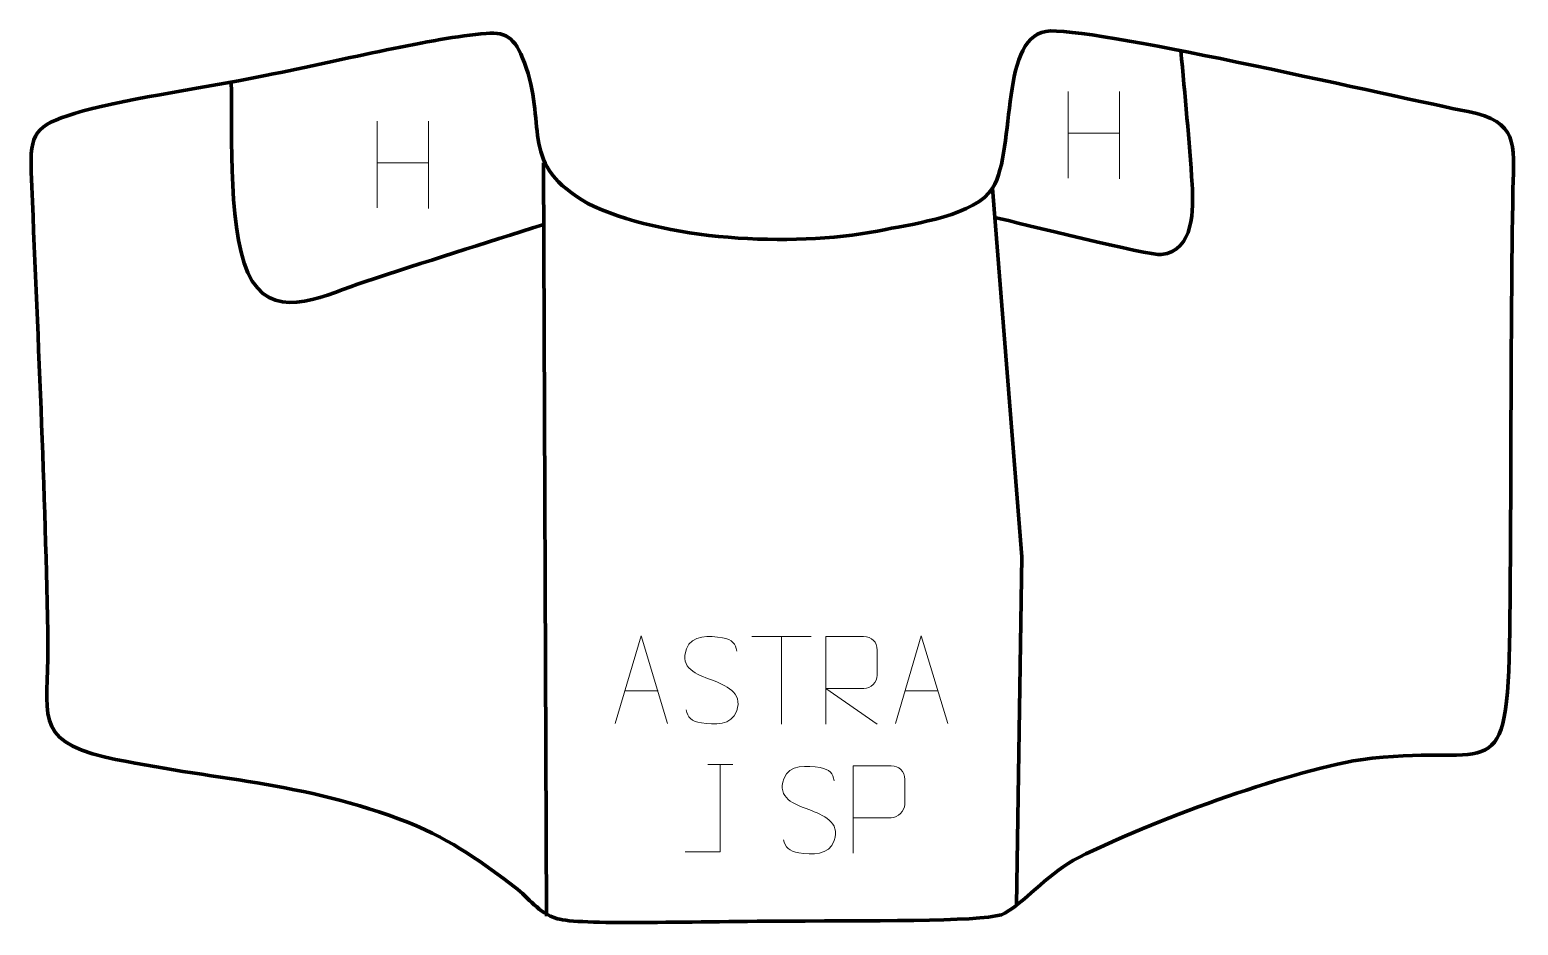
# Model space of a CAD drawing. Header units: millimetres. Extents: x 1059 to 1484, y 414 to 669.
import ezdxf

# ---------------------------------------------------------------- set-up
doc = ezdxf.new("R2010")
doc.units = ezdxf.units.MM
doc.header["$MEASUREMENT"] = 0
doc.layers.add('layer 1', color=7, linetype='Continuous')
doc.layers.add('layer 2', color=7, linetype='Continuous')

msp = doc.modelspace()

# ---------------------------------------------------------------- linework, layer by layer
at = {"layer": 'layer 1', "color": 142, "lineweight": 158}
for points, knots in [([(1334.6431, 615.5853), (1341.4257, 613.9891), (1378.7221, 604.6175), (1382.1325, 604.9674), (1382.1325, 604.9674), (1391.5606, 605.9348), (1391.3319, 618.1628), (1390.9212, 624.9321), (1390.9212, 624.9321), (1390.1589, 637.4966), (1388.8455, 650.5764), (1387.6989, 663.1595)], [0, 0, 0, 0, 0.25, 0.25, 0.25, 0.25, 0.5, 0.5, 0.5, 0.5, 1, 1, 1, 1]), ([(1116.6172, 654.22), (1116.9548, 640.0888), (1115.4096, 608.8247), (1122.6287, 597.3977), (1122.6287, 597.3977), (1129.9683, 585.7801), (1144.3328, 593.802), (1154.6748, 597.2157), (1154.6748, 597.2157), (1171.6709, 602.8258), (1188.8158, 608.1564), (1205.8741, 613.5902)], [0, 0, 0, 0, 0.25, 0.25, 0.25, 0.25, 0.5, 0.5, 0.5, 0.5, 1, 1, 1, 1]), ([(1340.8229, 419.3277), (1340.8229, 419.3277), (1342.3224, 518.7384), (1342.3224, 518.7384), (1342.3224, 518.7384), (1342.3224, 518.7384), (1333.9782, 623.9718), (1333.9782, 623.9718)], [0, 0, 0, 0, 0.33333333, 0.33333333, 0.33333333, 0.33333333, 1, 1, 1, 1])]:
    msp.add_open_spline(points, degree=3, knots=knots, dxfattribs=at)
at = {"layer": 'layer 1', "color": 250, "lineweight": 9}
for points in [[(1355.5353, 651.5378), (1355.5353, 651.5378), (1355.5353, 626.7603), (1355.5353, 626.7603)], [(1370.1786, 651.5378), (1370.1786, 651.5378), (1370.1786, 626.5843), (1370.1786, 626.5843)], [(1158.3202, 643.0711), (1158.3202, 643.0711), (1158.3202, 618.2936), (1158.3202, 618.2936)], [(1172.9635, 643.0711), (1172.9635, 643.0711), (1172.9635, 618.1176), (1172.9635, 618.1176)], [(1355.5353, 639.6555), (1355.5353, 639.6555), (1370.1786, 639.6559), (1370.1786, 639.6559)], [(1158.3202, 631.1888), (1158.3202, 631.1888), (1172.9635, 631.1892), (1172.9635, 631.1892)], [(1265.2075, 495.9397), (1265.2075, 495.9397), (1282.1947, 495.9397), (1282.1947, 495.9397)], [(1273.7013, 471.0097), (1273.7013, 471.0097), (1273.7013, 495.9632), (1273.7013, 495.9632)], [(1228.9586, 480.4329), (1228.9586, 480.4329), (1238.4543, 480.4329), (1238.4543, 480.4329)], [(1308.9586, 480.4329), (1308.9586, 480.4329), (1318.4543, 480.4329), (1318.4543, 480.4329)], [(1252.6554, 459.4852), (1252.6554, 459.4852), (1259.8236, 459.4852), (1259.8236, 459.4852)]]:
    msp.add_open_spline(points, degree=3, dxfattribs=at)
at = {"layer": 'layer 1', "color": 142, "lineweight": 158}
msp.add_open_spline([(1205.8095, 631.1208), (1205.8095, 631.1208), (1206.6026, 416.2129), (1206.6026, 416.2129)], degree=3, dxfattribs=at)
at = {"layer": 'layer 1', "color": 250, "lineweight": 9}
for points, knots in [([(1226.236, 471.1835), (1226.236, 471.1835), (1233.607, 496.137), (1233.607, 496.137), (1233.607, 496.137), (1233.607, 496.137), (1241.1769, 471.1835), (1241.1769, 471.1835)], [0, 0, 0, 0, 0.33333333, 0.33333333, 0.33333333, 0.33333333, 1, 1, 1, 1]), ([(1253.7065, 483.6603), (1249.4582, 485.1307), (1244.5501, 486.9265), (1246.5552, 492.4468), (1246.5552, 492.4468), (1248.0587, 496.5867), (1253.2723, 496.1982), (1256.8759, 495.5971), (1256.8759, 495.5971), (1259.7365, 495.1199), (1260.6012, 493.9067), (1260.9118, 491.8226)], [0, 0, 0, 0, 0.25, 0.25, 0.25, 0.25, 0.5, 0.5, 0.5, 0.5, 1, 1, 1, 1]), ([(1286.3691, 471.0097), (1286.3691, 471.0097), (1286.3691, 495.9632), (1286.3691, 495.9632), (1286.3691, 495.9632), (1289.9639, 495.9632), (1293.5594, 495.9632), (1297.1546, 495.9632), (1297.1546, 495.9632), (1299.4799, 495.9255), (1301.0372, 494.4355), (1301.0331, 492.0691), (1301.0331, 492.0691), (1301.0327, 490.0336), (1301.0327, 486.9742), (1301.0331, 484.9382), (1301.0331, 484.9382), (1301.0266, 483.0627), (1299.2143, 481.1209), (1297.2048, 481.1018), (1297.2048, 481.1018), (1297.2048, 481.1018), (1286.3691, 481.1018), (1286.3691, 481.1018), (1286.3691, 481.1018), (1286.3691, 481.1018), (1301.0238, 471.0097), (1301.0238, 471.0097)], [0, 0, 0, 0, 0.125, 0.125, 0.125, 0.125, 0.25, 0.25, 0.25, 0.25, 0.375, 0.375, 0.375, 0.375, 0.5, 0.5, 0.5, 0.5, 0.625, 0.625, 0.625, 0.625, 0.75, 0.75, 0.75, 0.75, 1, 1, 1, 1]), ([(1306.236, 471.1835), (1306.236, 471.1835), (1313.607, 496.137), (1313.607, 496.137), (1313.607, 496.137), (1313.607, 496.137), (1321.1769, 471.1835), (1321.1769, 471.1835)], [0, 0, 0, 0, 0.33333333, 0.33333333, 0.33333333, 0.33333333, 1, 1, 1, 1]), ([(1253.7065, 483.6602), (1257.7251, 482.0135), (1262.7546, 480.1252), (1260.9206, 474.7649), (1260.9206, 474.7649), (1259.4608, 470.4985), (1254.55, 470.7552), (1250.8239, 471.3099), (1250.8239, 471.3099), (1248.0739, 471.7197), (1246.853, 472.9332), (1246.475, 475.0454)], [0, 0, 0, 0, 0.25, 0.25, 0.25, 0.25, 0.5, 0.5, 0.5, 0.5, 1, 1, 1, 1]), ([(1246.2175, 434.5316), (1246.2175, 434.5316), (1256.2395, 434.5316), (1256.2395, 434.5316), (1256.2395, 434.5316), (1256.2395, 434.5316), (1256.2395, 459.4852), (1256.2395, 459.4852)], [0, 0, 0, 0, 0.33333333, 0.33333333, 0.33333333, 0.33333333, 1, 1, 1, 1]), ([(1281.5357, 446.6185), (1277.2874, 448.0889), (1272.3793, 449.8847), (1274.3844, 455.405), (1274.3844, 455.405), (1275.8879, 459.5449), (1281.1015, 459.1564), (1284.7051, 458.5553), (1284.7051, 458.5553), (1287.5657, 458.0781), (1288.4304, 456.8649), (1288.741, 454.7808)], [0, 0, 0, 0, 0.25, 0.25, 0.25, 0.25, 0.5, 0.5, 0.5, 0.5, 1, 1, 1, 1]), ([(1294.2036, 434.1417), (1294.2036, 434.1417), (1294.2036, 459.0953), (1294.2036, 459.0953), (1294.2036, 459.0953), (1297.7986, 459.0953), (1301.3939, 459.0953), (1304.9893, 459.0953), (1304.9893, 459.0953), (1307.3145, 459.0574), (1308.8719, 457.5673), (1308.8677, 455.2012), (1308.8677, 455.2012), (1308.8673, 453.1655), (1308.8673, 450.1062), (1308.8677, 448.0702), (1308.8677, 448.0702), (1308.8612, 446.1948), (1307.049, 444.2529), (1305.0394, 444.2338), (1305.0394, 444.2338), (1305.0394, 444.2338), (1294.2036, 444.2338), (1294.2036, 444.2338)], [0, 0, 0, 0, 0.14285714, 0.14285714, 0.14285714, 0.14285714, 0.28571429, 0.28571429, 0.28571429, 0.28571429, 0.42857143, 0.42857143, 0.42857143, 0.42857143, 0.57142857, 0.57142857, 0.57142857, 0.57142857, 0.71428571, 0.71428571, 0.71428571, 0.71428571, 1, 1, 1, 1]), ([(1281.5357, 446.6184), (1285.5543, 444.9717), (1290.5838, 443.0834), (1288.7498, 437.7231), (1288.7498, 437.7231), (1287.29, 433.4567), (1282.3792, 433.7134), (1278.6531, 434.2681), (1278.6531, 434.2681), (1275.9031, 434.6779), (1274.6822, 435.8914), (1274.3042, 438.0036)], [0, 0, 0, 0, 0.25, 0.25, 0.25, 0.25, 0.5, 0.5, 0.5, 0.5, 1, 1, 1, 1])]:
    msp.add_open_spline(points, degree=3, knots=knots, dxfattribs=at)
at = {"layer": 'layer 2', "color": 242, "lineweight": 158}
msp.add_open_spline([(1189.3648, 668.1027), (1195.6298, 668.6507), (1198.0491, 666.3653), (1200.8349, 658.2616), (1200.8349, 658.2616), (1206.6984, 641.2057), (1198.7763, 630.5466), (1218.4681, 619.5894), (1218.4681, 619.5894), (1218.4681, 619.5894), (1220.2207, 618.6757), (1220.2207, 618.6757), (1220.2207, 618.6757), (1243.162, 608.5447), (1279.0741, 607.0487), (1303.4779, 612.1473), (1303.4779, 612.1473), (1311.811, 613.8431), (1329.1871, 616.1317), (1333.9782, 623.9718), (1333.9782, 623.9718), (1340.9517, 635.3833), (1335.5456, 668.4835), (1350.51, 668.7962), (1350.51, 668.7962), (1366.5601, 669.1313), (1449.158, 649.8481), (1469.7103, 645.7799), (1469.7103, 645.7799), (1484.0194, 642.9476), (1482.7781, 636.8233), (1482.5226, 623.6222), (1482.5226, 623.6222), (1481.7306, 580.2653), (1482.0919, 536.9075), (1481.5718, 493.5486), (1481.5718, 493.5486), (1480.6929, 450.9918), (1475.0049, 465.8677), (1439.0777, 460.8326), (1439.0777, 460.8326), (1416.7933, 457.1411), (1379.0178, 443.1501), (1358.6145, 432.9553), (1358.6145, 432.9553), (1350.145, 428.7234), (1344.66, 421.4455), (1337.492, 417.0003), (1337.492, 417.0003), (1333.6545, 414.6204), (1304.7092, 414.8812), (1274.8666, 414.7664), (1274.8666, 414.7664), (1245.9054, 414.6549), (1215.9306, 413.5903), (1209.7502, 415.4457), (1209.7502, 415.4457), (1204.2278, 417.1036), (1201.6875, 421.353), (1197.5893, 424.4355), (1197.5893, 424.4355), (1188.8841, 430.9833), (1179.8499, 437.9091), (1167.2026, 442.8734), (1167.2026, 442.8734), (1136.9201, 454.7598), (1111.2674, 454.936), (1080.6858, 461.5286), (1080.6858, 461.5286), (1059.6869, 466.4557), (1064.5522, 474.1782), (1064.3032, 493.051), (1064.3032, 493.051), (1063.6026, 538.2376), (1061.3069, 583.3939), (1059.5406, 628.5466), (1059.5406, 628.5466), (1059.1121, 639.5006), (1060.6282, 641.7998), (1071.8509, 645.2518), (1071.8509, 645.2518), (1084.5631, 649.162), (1106.0733, 652.0138), (1126.3135, 656.07), (1126.3135, 656.07), (1150.4093, 660.8989), (1173.5338, 666.718), (1189.3648, 668.1027)], degree=3, knots=[0, 0, 0, 0, 0.04347826, 0.04347826, 0.04347826, 0.04347826, 0.08695652, 0.08695652, 0.08695652, 0.08695652, 0.13043478, 0.13043478, 0.13043478, 0.13043478, 0.17391304, 0.17391304, 0.17391304, 0.17391304, 0.2173913, 0.2173913, 0.2173913, 0.2173913, 0.26086957, 0.26086957, 0.26086957, 0.26086957, 0.30434783, 0.30434783, 0.30434783, 0.30434783, 0.34782609, 0.34782609, 0.34782609, 0.34782609, 0.39130435, 0.39130435, 0.39130435, 0.39130435, 0.43478261, 0.43478261, 0.43478261, 0.43478261, 0.47826087, 0.47826087, 0.47826087, 0.47826087, 0.52173913, 0.52173913, 0.52173913, 0.52173913, 0.56521739, 0.56521739, 0.56521739, 0.56521739, 0.60869565, 0.60869565, 0.60869565, 0.60869565, 0.65217391, 0.65217391, 0.65217391, 0.65217391, 0.69565217, 0.69565217, 0.69565217, 0.69565217, 0.73913043, 0.73913043, 0.73913043, 0.73913043, 0.7826087, 0.7826087, 0.7826087, 0.7826087, 0.82608696, 0.82608696, 0.82608696, 0.82608696, 0.86956522, 0.86956522, 0.86956522, 0.86956522, 0.91304348, 0.91304348, 0.91304348, 0.91304348, 1, 1, 1, 1], dxfattribs=at)

doc.saveas('drawing.dxf')
